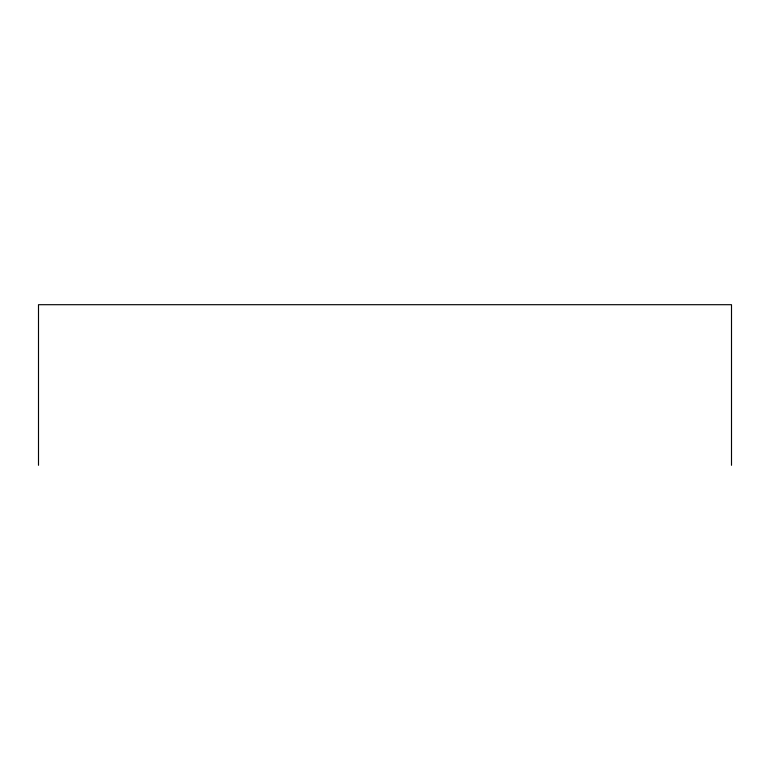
<?xml version="1.0" encoding="UTF-8"?>
<svg xmlns="http://www.w3.org/2000/svg" width="770" height="770" viewBox="0 0 770 770"><rect width="100%" height="100%" fill="white"/><g stroke="black" fill="none" stroke-linecap="round" stroke-linejoin="round"><path stroke-width="1.16" d="M731.5 465.301L731.5 304.699L38.5 304.699L38.5 465.301"/></g></svg>
